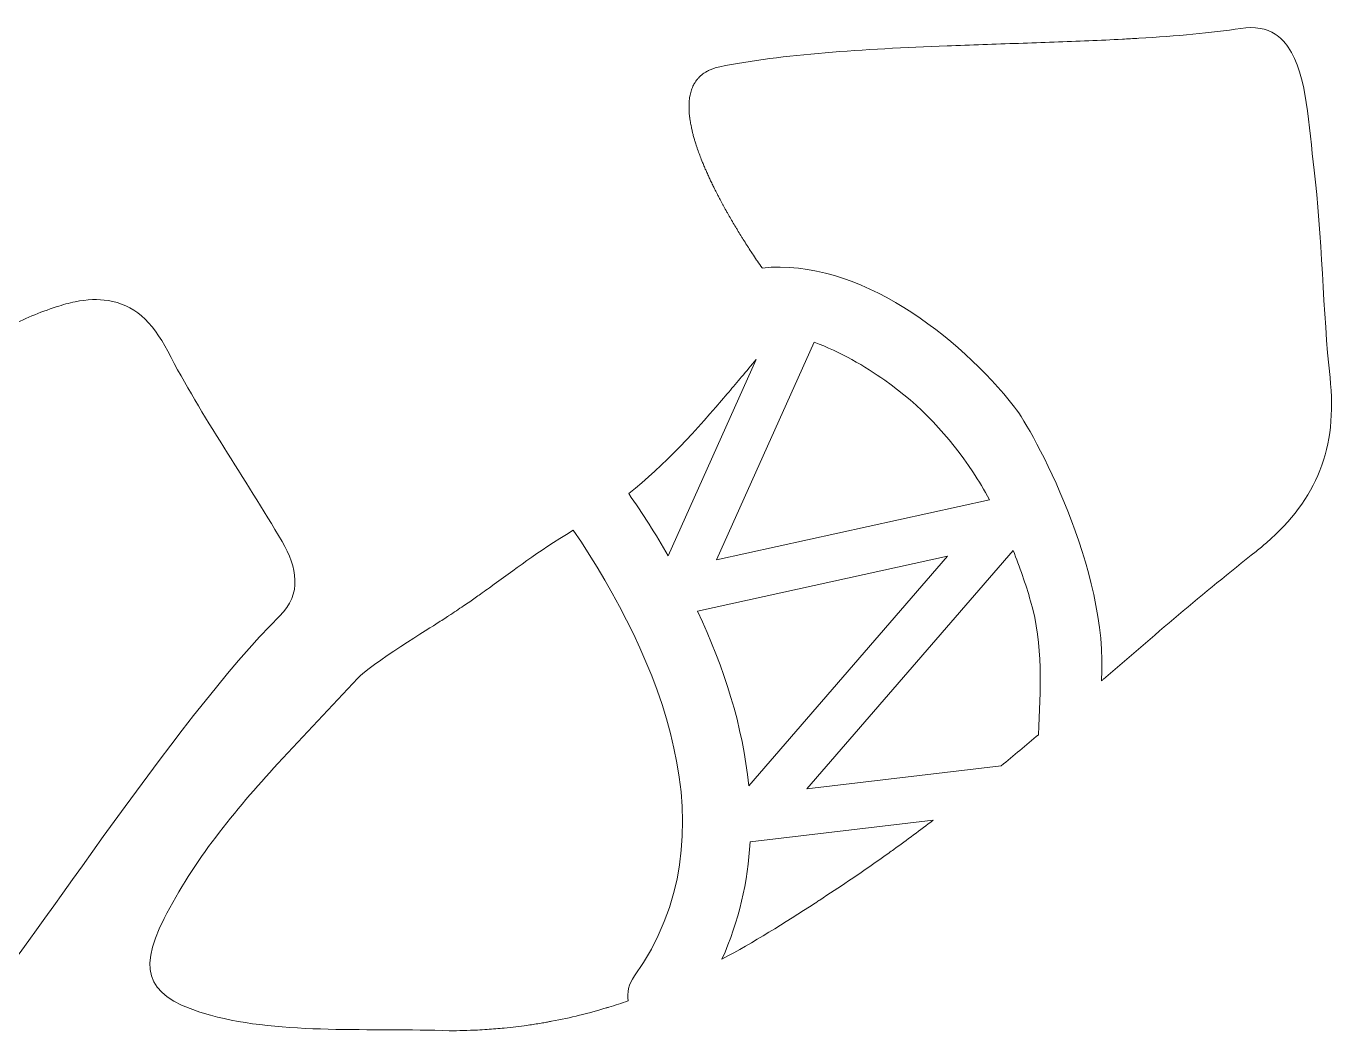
# Model space of a CAD drawing. Header units: millimetres. Extents: x -1088 to 1887, y 188 to 526.
# Drawn here: x -166 to -108.9, y 244.5 to 288.4 of the extents above; entities that cross this region are included whole.
import ezdxf

# ---------------------------------------------------------------- set-up
doc = ezdxf.new("R2010")
doc.units = ezdxf.units.MM
doc.header["$MEASUREMENT"] = 0
doc.layers.add('Layer 3', color=7, linetype='Continuous')

msp = doc.modelspace()

# ---------------------------------------------------------------- linework, layer by layer
at = {"layer": 'Layer 3', "lineweight": 0}
for points, knots in [([(-112.49, 265.508), (-114.796, 263.685), (-116.974, 261.804), (-119.136, 259.94), (-119.151, 259.927), (-119.166, 259.914), (-119.181, 259.901), (-119.194, 259.89), (-119.207, 259.879), (-119.22, 259.868), (-118.887, 264.694), (-122.213, 270.784), (-123.001, 271.786), (-125.42, 274.863), (-129.79, 278.287), (-133.998, 277.85), (-133.999, 277.851), (-133.999, 277.851), (-133.999, 277.851), (-134.066, 277.948), (-134.133, 278.047), (-134.199, 278.146), (-134.209, 278.161), (-134.22, 278.177), (-134.23, 278.192), (-134.231, 278.193), (-134.232, 278.194), (-134.233, 278.195), (-134.294, 278.287), (-134.355, 278.379), (-134.416, 278.472), (-134.434, 278.499), (-134.451, 278.525), (-134.468, 278.551), (-134.524, 278.637), (-134.579, 278.722), (-134.634, 278.808), (-134.647, 278.827), (-134.659, 278.846), (-134.671, 278.865), (-134.68, 278.879), (-134.689, 278.893), (-134.697, 278.907), (-134.75, 278.989), (-134.801, 279.071), (-134.853, 279.153), (-134.877, 279.191), (-134.9, 279.23), (-134.924, 279.268), (-134.972, 279.346), (-135.02, 279.425), (-135.068, 279.504), (-135.094, 279.546), (-135.119, 279.588), (-135.144, 279.63), (-135.191, 279.707), (-135.237, 279.785), (-135.283, 279.863), (-135.287, 279.87), (-135.291, 279.878), (-135.296, 279.885), (-135.317, 279.922), (-135.338, 279.958), (-135.359, 279.994), (-135.403, 280.069), (-135.446, 280.144), (-135.488, 280.219), (-135.514, 280.265), (-135.54, 280.312), (-135.566, 280.358), (-135.608, 280.432), (-135.649, 280.506), (-135.689, 280.581), (-135.694, 280.588), (-135.698, 280.596), (-135.702, 280.603), (-135.724, 280.644), (-135.745, 280.684), (-135.767, 280.725), (-135.805, 280.796), (-135.843, 280.867), (-135.88, 280.938), (-135.907, 280.988), (-135.932, 281.037), (-135.957, 281.087), (-135.994, 281.158), (-136.03, 281.229), (-136.065, 281.299), (-136.091, 281.351), (-136.116, 281.403), (-136.142, 281.455), (-136.174, 281.522), (-136.207, 281.588), (-136.238, 281.654), (-136.264, 281.709), (-136.288, 281.763), (-136.313, 281.817), (-136.343, 281.88), (-136.372, 281.944), (-136.4, 282.007), (-136.413, 282.035), (-136.424, 282.062), (-136.436, 282.09), (-136.447, 282.114), (-136.457, 282.138), (-136.467, 282.161), (-136.495, 282.226), (-136.524, 282.29), (-136.55, 282.354), (-136.573, 282.411), (-136.595, 282.467), (-136.617, 282.523), (-136.65, 282.605), (-136.682, 282.686), (-136.712, 282.767), (-136.745, 282.854), (-136.777, 282.94), (-136.806, 283.025), (-136.822, 283.07), (-136.835, 283.113), (-136.85, 283.158), (-136.871, 283.223), (-136.893, 283.288), (-136.913, 283.353), (-136.927, 283.397), (-136.938, 283.441), (-136.951, 283.485), (-136.969, 283.548), (-136.987, 283.61), (-137.003, 283.672), (-137.015, 283.718), (-137.025, 283.762), (-137.036, 283.807), (-137.05, 283.865), (-137.064, 283.923), (-137.076, 283.98), (-137.085, 284.024), (-137.093, 284.067), (-137.101, 284.111), (-137.109, 284.158), (-137.118, 284.204), (-137.125, 284.25), (-137.126, 284.259), (-137.128, 284.268), (-137.13, 284.277), (-137.136, 284.321), (-137.141, 284.363), (-137.147, 284.406), (-137.148, 284.413), (-137.148, 284.42), (-137.149, 284.427), (-137.155, 284.472), (-137.16, 284.518), (-137.164, 284.563), (-137.168, 284.604), (-137.17, 284.645), (-137.172, 284.686), (-137.173, 284.699), (-137.173, 284.712), (-137.174, 284.725), (-137.175, 284.761), (-137.177, 284.798), (-137.178, 284.833), (-137.178, 284.873), (-137.178, 284.913), (-137.177, 284.952), (-137.176, 284.97), (-137.175, 284.987), (-137.174, 285.005), (-137.173, 285.034), (-137.172, 285.062), (-137.17, 285.09), (-137.167, 285.128), (-137.163, 285.165), (-137.159, 285.202), (-137.153, 285.246), (-137.147, 285.289), (-137.139, 285.332), (-137.133, 285.367), (-137.126, 285.402), (-137.118, 285.436), (-137.108, 285.477), (-137.097, 285.518), (-137.085, 285.558), (-137.075, 285.59), (-137.065, 285.622), (-137.053, 285.654), (-137.039, 285.692), (-137.023, 285.729), (-137.006, 285.765), (-136.992, 285.795), (-136.979, 285.824), (-136.963, 285.853), (-136.951, 285.876), (-136.936, 285.897), (-136.923, 285.919), (-136.915, 285.931), (-136.908, 285.943), (-136.901, 285.955), (-136.883, 285.981), (-136.866, 286.008), (-136.847, 286.033), (-136.823, 286.065), (-136.795, 286.095), (-136.768, 286.125), (-136.747, 286.148), (-136.727, 286.172), (-136.704, 286.193), (-136.674, 286.222), (-136.64, 286.248), (-136.607, 286.274), (-136.582, 286.294), (-136.559, 286.314), (-136.533, 286.332), (-136.496, 286.358), (-136.454, 286.381), (-136.414, 286.404), (-136.387, 286.419), (-136.361, 286.435), (-136.333, 286.449), (-136.285, 286.473), (-136.232, 286.493), (-136.18, 286.512), (-136.154, 286.522), (-136.13, 286.534), (-136.103, 286.543), (-136.021, 286.57), (-135.934, 286.594), (-135.842, 286.613), (-133.137, 287.168), (-129.582, 287.383), (-125.945, 287.525), (-125.426, 287.546), (-124.905, 287.565), (-124.384, 287.583), (-123.343, 287.619), (-122.305, 287.653), (-121.286, 287.69), (-120.268, 287.727), (-119.27, 287.767), (-118.31, 287.817), (-118.071, 287.83), (-117.833, 287.843), (-117.598, 287.857), (-115.954, 287.954), (-114.442, 288.085), (-113.157, 288.284), (-112.53, 288.382), (-112.042, 288.281), (-111.657, 288.033), (-111.438, 287.892), (-111.252, 287.702), (-111.094, 287.475), (-110.263, 286.279), (-110.192, 284.028), (-109.959, 282.107), (-109.631, 279.393), (-109.572, 275.843), (-109.271, 273.086), (-108.933, 269.992), (-109.859, 267.779), (-112.038, 265.883), (-112.183, 265.757), (-112.334, 265.632), (-112.49, 265.508)], [0, 0, 0, 0, 1, 1, 1, 2, 2, 2, 3, 3, 3, 4, 4, 4, 5, 5, 5, 6, 6, 6, 7, 7, 7, 8, 8, 8, 9, 9, 9, 10, 10, 10, 11, 11, 11, 12, 12, 12, 13, 13, 13, 14, 14, 14, 15, 15, 15, 16, 16, 16, 17, 17, 17, 18, 18, 18, 19, 19, 19, 20, 20, 20, 21, 21, 21, 22, 22, 22, 23, 23, 23, 24, 24, 24, 25, 25, 25, 26, 26, 26, 27, 27, 27, 28, 28, 28, 29, 29, 29, 30, 30, 30, 31, 31, 31, 32, 32, 32, 33, 33, 33, 34, 34, 34, 35, 35, 35, 36, 36, 36, 37, 37, 37, 38, 38, 38, 39, 39, 39, 40, 40, 40, 41, 41, 41, 42, 42, 42, 43, 43, 43, 44, 44, 44, 45, 45, 45, 46, 46, 46, 47, 47, 47, 48, 48, 48, 49, 49, 49, 50, 50, 50, 51, 51, 51, 52, 52, 52, 53, 53, 53, 54, 54, 54, 55, 55, 55, 56, 56, 56, 57, 57, 57, 58, 58, 58, 59, 59, 59, 60, 60, 60, 61, 61, 61, 62, 62, 62, 63, 63, 63, 64, 64, 64, 65, 65, 65, 66, 66, 66, 67, 67, 67, 68, 68, 68, 69, 69, 69, 70, 70, 70, 71, 71, 71, 72, 72, 72, 73, 73, 73, 74, 74, 74, 75, 75, 75, 76, 76, 76, 77, 77, 77, 78, 78, 78, 79, 79, 79, 80, 80, 80, 81, 81, 81, 82, 82, 82, 83, 83, 83, 84, 84, 84, 85, 85, 85, 86, 86, 86, 87, 87, 87, 88, 88, 88, 88]), ([(-167.574, 246.484), (-169.31, 247.154), (-170.989, 247.902), (-172.614, 248.728), (-177.488, 251.207), (-181.873, 254.387), (-185.848, 258.257), (-186.186, 258.586), (-186.426, 258.908), (-186.56, 259.225), (-186.828, 259.859), (-186.675, 260.474), (-186.041, 261.087), (-185.978, 261.148), (-185.909, 261.21), (-185.836, 261.271), (-184.946, 262.017), (-184.048, 262.753), (-183.142, 263.481), (-180.426, 265.662), (-177.645, 267.765), (-174.835, 269.824), (-173.635, 270.704), (-172.452, 271.636), (-171.24, 272.525), (-170.231, 273.266), (-169.201, 273.976), (-168.124, 274.6), (-167.693, 274.85), (-167.255, 275.085), (-166.808, 275.304), (-166.137, 275.631), (-165.445, 275.92), (-164.726, 276.157), (-164.439, 276.251), (-164.165, 276.325), (-163.903, 276.378), (-163.379, 276.483), (-162.903, 276.503), (-162.469, 276.435), (-161.382, 276.265), (-160.553, 275.544), (-159.869, 274.223), (-158.375, 271.335), (-156.536, 268.734), (-154.894, 265.933), (-154.242, 264.819), (-154.011, 263.661), (-155.002, 262.688), (-159.469, 258.302), (-166.809, 246.868), (-167.574, 246.484)], [0, 0, 0, 0, 1, 1, 1, 2, 2, 2, 3, 3, 3, 4, 4, 4, 5, 5, 5, 6, 6, 6, 7, 7, 7, 8, 8, 8, 9, 9, 9, 10, 10, 10, 11, 11, 11, 12, 12, 12, 13, 13, 13, 14, 14, 14, 15, 15, 15, 16, 16, 16, 17, 17, 17, 17]), ([(-135.974, 265.132), (-135.974, 265.132), (-131.73, 274.617), (-131.73, 274.617), (-130.596, 274.21), (-129.507, 273.558), (-128.657, 272.964), (-127.126, 271.895), (-125.841, 270.52), (-124.815, 268.965), (-124.559, 268.576), (-124.32, 268.171), (-124.095, 267.757), (-124.095, 267.757), (-135.974, 265.132), (-135.974, 265.132)], [0, 0, 0, 0, 1, 1, 1, 2, 2, 2, 3, 3, 3, 4, 4, 4, 5, 5, 5, 5]), ([(-135.447, 272.447), (-135.26, 272.668), (-135.074, 272.889), (-134.89, 273.108), (-134.678, 273.361), (-134.467, 273.614), (-134.259, 273.861), (-134.259, 273.861), (-138.081, 265.319), (-138.081, 265.319), (-138.62, 266.25), (-139.197, 267.154), (-139.802, 268.024), (-138.244, 269.252), (-136.833, 270.813), (-135.517, 272.364), (-135.494, 272.392), (-135.471, 272.419), (-135.447, 272.447)], [0, 0, 0, 0, 1, 1, 1, 2, 2, 2, 3, 3, 3, 4, 4, 4, 5, 5, 5, 6, 6, 6, 6]), ([(-158.006, 245.303), (-160.637, 246.023), (-161.28, 247.058), (-160.033, 249.51), (-158.74, 252.052), (-156.97, 254.198), (-155.074, 256.27), (-153.936, 257.513), (-152.754, 258.729), (-151.602, 259.988), (-151.086, 260.552), (-148.281, 262.286), (-148.139, 262.376), (-147.96, 262.491), (-147.791, 262.601), (-147.629, 262.707), (-147.628, 262.707), (-147.628, 262.708), (-147.628, 262.708), (-147.403, 262.856), (-147.196, 262.995), (-146.998, 263.13), (-146.905, 263.193), (-146.812, 263.256), (-146.724, 263.317), (-146.724, 263.317), (-146.724, 263.317), (-146.723, 263.317), (-146.561, 263.43), (-146.406, 263.539), (-146.257, 263.644), (-146.257, 263.645), (-146.256, 263.645), (-146.256, 263.645), (-146.149, 263.721), (-146.047, 263.794), (-145.946, 263.867), (-145.92, 263.886), (-145.894, 263.905), (-145.868, 263.924), (-144.736, 264.741), (-143.873, 265.417), (-142.214, 266.435), (-138.465, 260.871), (-135.166, 253.155), (-139.55, 247.016), (-139.805, 246.659), (-139.88, 246.28), (-139.833, 245.927), (-139.833, 245.927), (-139.834, 245.927), (-139.834, 245.927), (-139.834, 245.927), (-139.834, 245.927), (-139.834, 245.927), (-140.11, 245.831), (-140.389, 245.74), (-140.672, 245.653), (-140.69, 245.647), (-140.708, 245.642), (-140.727, 245.636), (-140.744, 245.631), (-140.762, 245.626), (-140.779, 245.62), (-141.544, 245.389), (-142.337, 245.196), (-143.158, 245.04), (-143.216, 245.029), (-143.275, 245.019), (-143.333, 245.007), (-143.405, 244.994), (-143.476, 244.979), (-143.549, 244.966), (-143.734, 244.935), (-143.923, 244.908), (-144.11, 244.881), (-144.154, 244.875), (-144.198, 244.87), (-144.241, 244.863), (-144.397, 244.841), (-144.553, 244.819), (-144.711, 244.8), (-144.879, 244.78), (-145.048, 244.762), (-145.218, 244.746), (-145.465, 244.722), (-145.716, 244.703), (-145.969, 244.686), (-146.109, 244.677), (-146.248, 244.666), (-146.39, 244.659), (-146.792, 244.64), (-147.2, 244.627), (-147.617, 244.627), (-150.927, 244.761), (-154.894, 244.452), (-158.006, 245.303)], [0, 0, 0, 0, 1, 1, 1, 2, 2, 2, 3, 3, 3, 4, 4, 4, 5, 5, 5, 6, 6, 6, 7, 7, 7, 8, 8, 8, 9, 9, 9, 10, 10, 10, 11, 11, 11, 12, 12, 12, 13, 13, 13, 14, 14, 14, 15, 15, 15, 16, 16, 16, 17, 17, 17, 18, 18, 18, 19, 19, 19, 20, 20, 20, 21, 21, 21, 22, 22, 22, 23, 23, 23, 24, 24, 24, 25, 25, 25, 26, 26, 26, 27, 27, 27, 28, 28, 28, 29, 29, 29, 30, 30, 30, 31, 31, 31, 32, 32, 32, 32]), ([(-121.958, 257.523), (-121.958, 257.523), (-121.958, 257.523), (-121.958, 257.523), (-122.496, 257.067), (-123.038, 256.614), (-123.582, 256.165), (-123.582, 256.165), (-132.054, 255.16), (-132.054, 255.16), (-132.054, 255.16), (-123.065, 265.55), (-123.065, 265.55), (-122.776, 264.823), (-122.524, 264.083), (-122.306, 263.346), (-121.741, 261.43), (-121.878, 259.477), (-121.958, 257.523)], [0, 0, 0, 0, 1, 1, 1, 2, 2, 2, 3, 3, 3, 4, 4, 4, 5, 5, 5, 6, 6, 6, 6]), ([(-134.579, 255.298), (-134.828, 257.88), (-135.649, 260.454), (-136.807, 262.899), (-136.807, 262.899), (-125.922, 265.305), (-125.922, 265.305), (-125.922, 265.305), (-134.579, 255.298), (-134.579, 255.298)], [0, 0, 0, 0, 1, 1, 1, 2, 2, 2, 3, 3, 3, 3]), ([(-131.487, 250.321), (-131.538, 250.287), (-131.59, 250.254), (-131.642, 250.22), (-131.656, 250.21), (-131.67, 250.201), (-131.684, 250.192), (-133.025, 249.317), (-134.362, 248.486), (-135.743, 247.744), (-135.743, 247.744), (-135.743, 247.744), (-135.744, 247.744), (-135.744, 247.744), (-135.744, 247.744), (-135.744, 247.744), (-134.996, 249.41), (-134.613, 251.125), (-134.521, 252.853), (-134.521, 252.853), (-126.551, 253.799), (-126.551, 253.799), (-127.114, 253.368), (-127.685, 252.943), (-128.264, 252.525), (-128.337, 252.472), (-128.411, 252.419), (-128.484, 252.366), (-129.058, 251.955), (-129.638, 251.549), (-130.23, 251.153), (-130.651, 250.872), (-131.069, 250.595), (-131.487, 250.321)], [0, 0, 0, 0, 1, 1, 1, 2, 2, 2, 3, 3, 3, 4, 4, 4, 5, 5, 5, 6, 6, 6, 7, 7, 7, 8, 8, 8, 9, 9, 9, 10, 10, 10, 11, 11, 11, 11])]:
    msp.add_open_spline(points, degree=3, knots=knots, dxfattribs=at)

doc.saveas('drawing.dxf')
